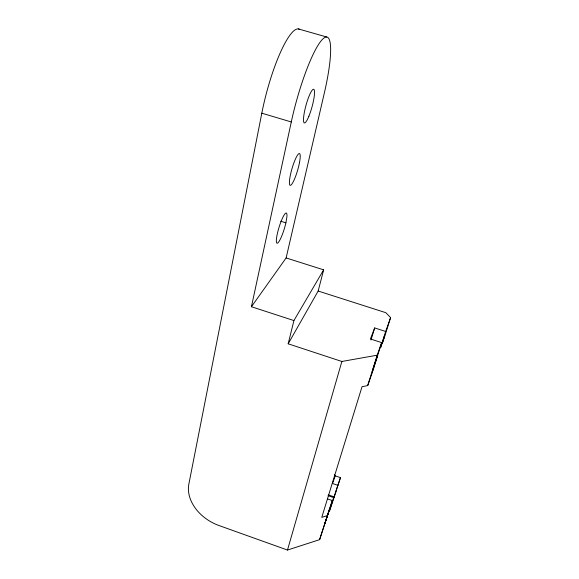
<?xml version="1.0" encoding="UTF-8"?>
<svg xmlns="http://www.w3.org/2000/svg" width="579" height="579" viewBox="0 0 579 579"><rect width="100%" height="100%" fill="white"/><g stroke="black" fill="none" stroke-linecap="round" stroke-linejoin="round"><path stroke-width="0.87" d="M299.546 29.312A69.842 14.764 -75.1 0 0 261.809 113.187L188.855 484.073A39.415 29.471 28.2 0 0 219 525.537L287.488 550.05L319.608 539.65L332.31 500.574L327.432 498.881M285.903 222.828L286.887 217.038A15.807 2.736 -72.9 0 0 284.897 213.897L284.188 214.896A15.807 2.736 -72.9 0 0 276.393 239.511L276.335 240.944A15.807 2.736 -72.9 0 0 277.92 242.862L278.557 242.152A15.807 2.736 -72.9 0 0 285.903 222.828L280.743 221.221M251.431 306.74L291.288 121.966A70.095 12.528 -74.6 0 1 323.227 38.605A70.095 12.528 -74.6 0 1 324.443 92.56L286.127 257.945L251.431 306.74L293.922 320.563L323.647 269.843L286.127 257.945M288.176 343.81L318.168 291.027L385.824 312.689L390.601 317.61L385.65 331.463L374.685 327.924L370.422 338.976L381.662 342.616L377.168 355.195L341.871 361.47L288.176 343.81L293.922 320.563M318.168 291.027L323.647 269.843M336.081 490.898L340.466 477.646L335.255 475.851L334.307 474.418M287.488 550.05L341.871 361.47M371.009 339.996L374.685 327.924M328.344 494.864L333.953 496.811L333.2 499.351L340.466 477.646M319.608 539.65L332.31 500.574M327.07 515.723L321.772 517.344L362.027 386.721L367.687 385.578L377.168 355.195M381.662 342.616L372.348 372.435L367.687 385.578M333.953 496.811L329.675 510.41L336.124 491.39M385.65 331.463L380.526 347.834L384.709 335.35L382.183 343.615L384.47 337.173L390.601 317.61M335.255 475.851L332.541 483.494L337.818 485.325M298.417 28.95L326.701 36.998M261.809 113.187L291.288 121.966M328.069 495.638L333.685 497.593M372.29 371.595L377.624 355.245L372.29 371.595M299.473 162.677L298.996 164.972A16.552 2.924 -73.7 0 1 291.396 184.665A16.552 2.924 -73.7 0 1 290.571 174.192L291.157 171.717A16.552 2.924 -73.7 0 1 298.236 154.202A16.552 2.924 -73.7 0 1 299.473 162.677M324.833 523.517L324.747 523.872L329.704 508.753L324.833 523.517M308.918 116.169A17.464 3.112 -74.6 0 0 313.854 89.369A17.464 3.112 -74.6 0 0 304.272 112.796A17.464 3.112 -74.6 0 0 308.918 116.169"/></g></svg>
